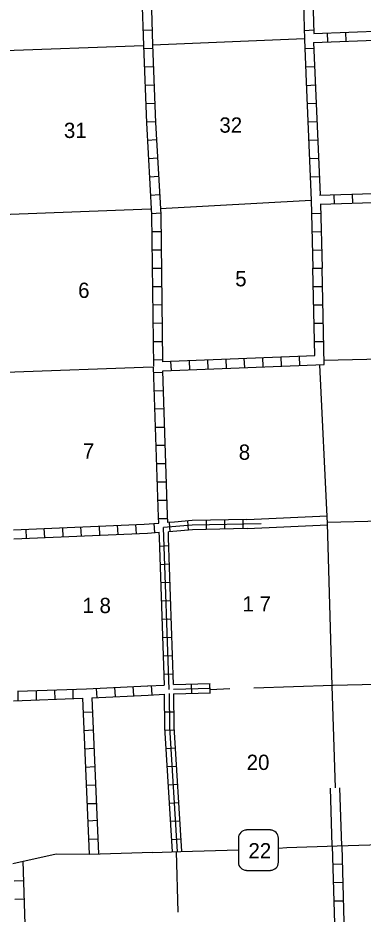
# Model space of a CAD drawing. Extents: x 2058110 to 2407976, y 16174948 to 16550910.
# Drawn here: x 2252852 to 2264141, y 16263138 to 16292459 of the extents above; entities that cross this region are included whole.
import ezdxf

# ---------------------------------------------------------------- set-up
doc = ezdxf.new("R2010")
doc.units = 0
for name, color, linetype in [('L11', 7, 'Continuous'), ('L13', 7, 'Continuous'), ('L14', 7, 'Continuous'), ('L3', 7, 'Continuous'), ('L8', 7, 'Continuous')]:
    doc.layers.add(name, color=color, linetype=linetype)

msp = doc.modelspace()

# ---------------------------------------------------------------- linework, layer by layer
at = {"layer": 'L11'}
for points in [[(2260338, 16276052), (2262962, 16276172)], [(2260348, 16275752), (2262975, 16275872)], [(2263133, 16265366), (2263072, 16267257)], [(2263445, 16265376), (2263384, 16267267)]]:
    msp.add_lwpolyline(points, dxfattribs=at)
at = {"layer": 'L13'}
for p, q in [((2257256, 16291576), (2262229, 16291788)), ((2258027, 16265182), (2258079, 16263196))]:
    msp.add_line(p, q, dxfattribs=at)
for points in [[(2246896, 16291254), (2252124, 16291386), (2256955, 16291561)], [(2257509, 16286228), (2262441, 16286497)], [(2247225, 16285895), (2252330, 16286022), (2257192, 16286212)], [(2262858, 16281264), (2268016, 16281380), (2273264, 16281571), (2275946, 16281639)], [(2247323, 16280719), (2252451, 16280868), (2257256, 16281043)], [(2263241, 16267263), (2263132, 16270609), (2262974, 16275921), (2262726, 16281111)], [(2262972, 16275964), (2268248, 16276095), (2273449, 16276296), (2276217, 16276349)], [(2260572, 16270535), (2263159, 16270630), (2268365, 16270752), (2273623, 16271021), (2278840, 16271111), (2279099, 16271121)], [(2259147, 16270486), (2259780, 16270514)]]:
    msp.add_lwpolyline(points, dxfattribs=at)
at = {"layer": 'L3'}
for p, q in [((2261115, 16265889), (2260323, 16265889)), ((2260065, 16265620), (2260065, 16264838)), ((2261374, 16264838), (2261374, 16265620)), ((2252689, 16264796), (2254098, 16265113)), ((2254098, 16265113), (2255197, 16265102)), ((2255197, 16265102), (2257266, 16265160)), ((2257266, 16265155), (2258180, 16265187)), ((2258180, 16265187), (2260075, 16265245)), ((2261374, 16265297), (2261649, 16265313)), ((2261649, 16265313), (2263291, 16265371)), ((2260323, 16264569), (2261115, 16264569))]:
    msp.add_line(p, q, dxfattribs=at)
msp.add_lwpolyline([(2263291, 16265371), (2270049, 16265577), (2272346, 16265688)], dxfattribs=at)
for centre, start, end in [((2260324, 16265622), 90.0011, 180.0011), ((2261111, 16265622), 0.0011, 90.0011), ((2260324, 16264834), 180.0011, 270.0011), ((2261111, 16264834), 270.0011, 0.0011)]:
    msp.add_arc(centre, 262, start, end, dxfattribs=at)
at = {"layer": 'L8'}
for p, q in [((2256841, 16295508), (2256955, 16291560)), ((2257144, 16295446), (2257256, 16291576)), ((2262530, 16291951), (2267481, 16292140)), ((2256939, 16292062), (2257240, 16292073)), ((2262224, 16292051), (2262525, 16292073)), ((2262990, 16291671), (2262974, 16291972)), ((2263592, 16291687), (2263576, 16291988)), ((2262230, 16291758), (2262277, 16290372)), ((2262522, 16291655), (2265231, 16291755)), ((2262522, 16291655), (2262742, 16286671)), ((2256965, 16291460), (2257256, 16291471)), ((2262229, 16291455), (2262530, 16291471)), ((2256981, 16290863), (2257282, 16290869)), ((2262256, 16290853), (2262557, 16290869)), ((2262277, 16290372), (2262446, 16286497)), ((2257008, 16290262), (2257309, 16290272)), ((2262282, 16290251), (2262583, 16290272)), ((2257034, 16289660), (2257330, 16289670)), ((2262309, 16289654), (2262604, 16289670)), ((2257055, 16289063), (2257356, 16289068)), ((2262330, 16289063), (2262631, 16289068)), ((2257092, 16288461), (2257388, 16288477)), ((2262367, 16288461), (2262668, 16288472)), ((2257124, 16287864), (2257425, 16287880)), ((2262388, 16287864), (2262689, 16287870)), ((2257155, 16287262), (2257456, 16287278)), ((2262414, 16287262), (2262715, 16287268)), ((2262715, 16286661), (2267815, 16286829)), ((2257192, 16286661), (2257488, 16286676)), ((2262742, 16286360), (2267831, 16286529)), ((2263206, 16286370), (2263190, 16286671)), ((2263808, 16286397), (2263792, 16286697)), ((2262446, 16286502), (2262499, 16284269)), ((2262747, 16286360), (2262800, 16284269)), ((2257224, 16286064), (2257525, 16286080)), ((2257224, 16286022), (2257282, 16281053)), ((2257525, 16286022), (2257583, 16281238)), ((2262456, 16286064), (2262757, 16286069)), ((2257229, 16285473), (2257530, 16285473)), ((2262472, 16285462), (2262773, 16285473)), ((2257240, 16284871), (2257541, 16284871)), ((2262483, 16284860), (2262784, 16284871)), ((2257240, 16284269), (2257541, 16284269)), ((2262567, 16281412), (2262499, 16284269)), ((2262503, 16284268), (2262804, 16284268)), ((2262863, 16281122), (2262800, 16284269)), ((2257251, 16283672), (2257546, 16283672)), ((2262507, 16283668), (2262808, 16283668)), ((2257256, 16283070), (2257557, 16283081)), ((2262530, 16283068), (2262831, 16283068)), ((2257266, 16282468), (2257567, 16282479)), ((2262540, 16282468), (2262841, 16282468)), ((2257272, 16281872), (2257573, 16281877)), ((2262557, 16281872), (2262858, 16281872)), ((2257282, 16281270), (2257583, 16281280)), ((2257573, 16281212), (2262567, 16281412)), ((2258449, 16281243), (2258465, 16280948)), ((2259048, 16281269), (2259064, 16280973)), ((2259647, 16281291), (2259663, 16280995)), ((2260246, 16281316), (2260262, 16281020)), ((2260849, 16281345), (2260865, 16281049)), ((2261448, 16281367), (2261464, 16281071)), ((2262047, 16281386), (2262063, 16281090)), ((2257450, 16276129), (2257282, 16281027)), ((2257588, 16280911), (2262863, 16281122)), ((2257847, 16281218), (2257862, 16280922)), ((2257292, 16280859), (2257593, 16280864)), ((2257749, 16276186), (2257588, 16280911)), ((2257309, 16280259), (2257610, 16280264)), ((2257340, 16279672), (2257641, 16279677)), ((2257350, 16279065), (2257651, 16279071)), ((2257368, 16278479), (2257668, 16278484)), ((2257391, 16277879), (2257692, 16277884)), ((2257415, 16277279), (2257716, 16277284)), ((2257439, 16276679), (2257740, 16276684)), ((2257457, 16275928), (2257450, 16276129)), ((2257456, 16276079), (2257757, 16276085)), ((2257757, 16275947), (2257749, 16276186)), ((2257970, 16275964), (2257757, 16275947)), ((2258396, 16276005), (2258423, 16275704)), ((2259009, 16276021), (2259009, 16275720)), ((2259605, 16276037), (2259605, 16275736)), ((2260207, 16276042), (2260207, 16275747)), ((2252704, 16275710), (2256980, 16275898)), ((2253106, 16275731), (2253122, 16275430)), ((2253705, 16275754), (2253721, 16275461)), ((2254305, 16275780), (2254321, 16275483)), ((2254904, 16275806), (2254920, 16275508)), ((2255504, 16275833), (2255519, 16275534)), ((2256103, 16275859), (2256119, 16275559)), ((2256703, 16275885), (2256718, 16275584)), ((2256980, 16275898), (2257457, 16275928)), ((2257302, 16275918), (2257317, 16275621)), ((2257800, 16270488), (2257615, 16275789)), ((2257800, 16275953), (2257826, 16275652)), ((2252715, 16275414), (2257094, 16275605)), ((2257094, 16275605), (2257472, 16275632)), ((2257478, 16275460), (2257472, 16275632)), ((2257641, 16270630), (2257478, 16275460)), ((2257920, 16275657), (2257773, 16275646)), ((2257780, 16275453), (2257773, 16275646)), ((2257942, 16270645), (2257780, 16275453)), ((2257483, 16275176), (2257784, 16275198)), ((2257509, 16274580), (2257805, 16274596)), ((2257525, 16273988), (2257826, 16273994)), ((2257546, 16273386), (2257847, 16273397)), ((2257567, 16272785), (2257863, 16272795)), ((2257588, 16272188), (2257889, 16272193)), ((2257604, 16271586), (2257905, 16271597)), ((2257631, 16270984), (2257932, 16270995)), ((2257942, 16270645), (2259144, 16270681)), ((2259135, 16270381), (2259126, 16270679)), ((2252842, 16270430), (2255096, 16270504)), ((2252863, 16270129), (2252858, 16270430)), ((2253465, 16270145), (2253460, 16270446)), ((2254067, 16270160), (2254056, 16270461)), ((2254663, 16270176), (2254658, 16270477)), ((2255096, 16270504), (2257092, 16270604)), ((2255440, 16270218), (2255424, 16270519)), ((2256041, 16270255), (2256026, 16270551)), ((2256638, 16270287), (2256622, 16270588)), ((2257097, 16270604), (2257631, 16270630)), ((2257240, 16270319), (2257224, 16270620)), ((2257938, 16270495), (2259148, 16270531)), ((2258539, 16270364), (2258530, 16270662)), ((2252705, 16270118), (2254964, 16270197)), ((2254964, 16270197), (2255185, 16265102)), ((2255265, 16270213), (2257108, 16270303)), ((2255265, 16270213), (2255486, 16265110)), ((2257113, 16270303), (2257641, 16270329)), ((2257942, 16270345), (2259153, 16270381)), ((2254980, 16269743), (2255281, 16269759)), ((2257654, 16269756), (2257952, 16269759)), ((2255007, 16269147), (2255308, 16269162)), ((2257665, 16269152), (2257963, 16269171)), ((2255033, 16268545), (2255334, 16268561)), ((2257702, 16268557), (2258000, 16268575)), ((2255059, 16267943), (2255355, 16267964)), ((2257739, 16267961), (2258037, 16267980)), ((2255091, 16267351), (2255392, 16267362)), ((2257776, 16267366), (2258073, 16267384)), ((2255117, 16266755), (2255413, 16266760)), ((2257812, 16266770), (2258110, 16266789)), ((2255149, 16266185), (2255450, 16266206)), ((2257849, 16266175), (2258147, 16266193)), ((2255181, 16265588), (2255482, 16265604)), ((2257886, 16265579), (2258184, 16265598)), ((2263133, 16265366), (2263291, 16260197)), ((2263445, 16265376), (2263592, 16260054)), ((2253016, 16264869), (2253159, 16259870)), ((2263159, 16264769), (2263454, 16264780)), ((2252731, 16264226), (2253032, 16264236)), ((2263175, 16264168), (2263475, 16264178)), ((2252747, 16263629), (2253048, 16263634)), ((2263190, 16263571), (2263491, 16263576))]:
    msp.add_line(p, q, dxfattribs=at)
for points in [[(2262340, 16298630), (2262351, 16297912), (2262525, 16291946)], [(2262196, 16292930), (2262230, 16291758)], [(2256955, 16291560), (2257055, 16289021), (2257224, 16286011)], [(2257256, 16291576), (2257356, 16289037), (2257525, 16286027)], [(2260338, 16276052), (2258549, 16276011), (2257970, 16275964)], [(2260809, 16275910), (2258555, 16275863), (2257615, 16275789)], [(2260348, 16275752), (2258565, 16275710), (2257920, 16275657)], [(2257909, 16265177), (2257657, 16269247), (2257647, 16270330)], [(2257797, 16270354), (2257808, 16269257), (2258060, 16265178)], [(2258210, 16265188), (2257958, 16269263), (2257948, 16270346)]]:
    msp.add_lwpolyline(points, dxfattribs=at)

# ---------------------------------------------------------------- texts
at = {"layer": 'L14'}
for s, p in [('32', (2259442, 16288704)), ('31', (2254357, 16288530)), ('5', (2259959, 16283677)), ('6', (2254822, 16283297)), ('7', (2254975, 16278038)), ('8', (2260075, 16278001)), ('1 8', (2254964, 16272985)), ('1 7', (2260197, 16273038)), ('20', (2260334, 16267853))]:
    msp.add_text(s, height=500, rotation=359.9999, dxfattribs=at).set_placement(p)
at = {"layer": 'L3'}
msp.add_text('22', height=500, rotation=359.9999, dxfattribs=at).set_placement((2260392, 16264960))

doc.saveas('drawing.dxf')
